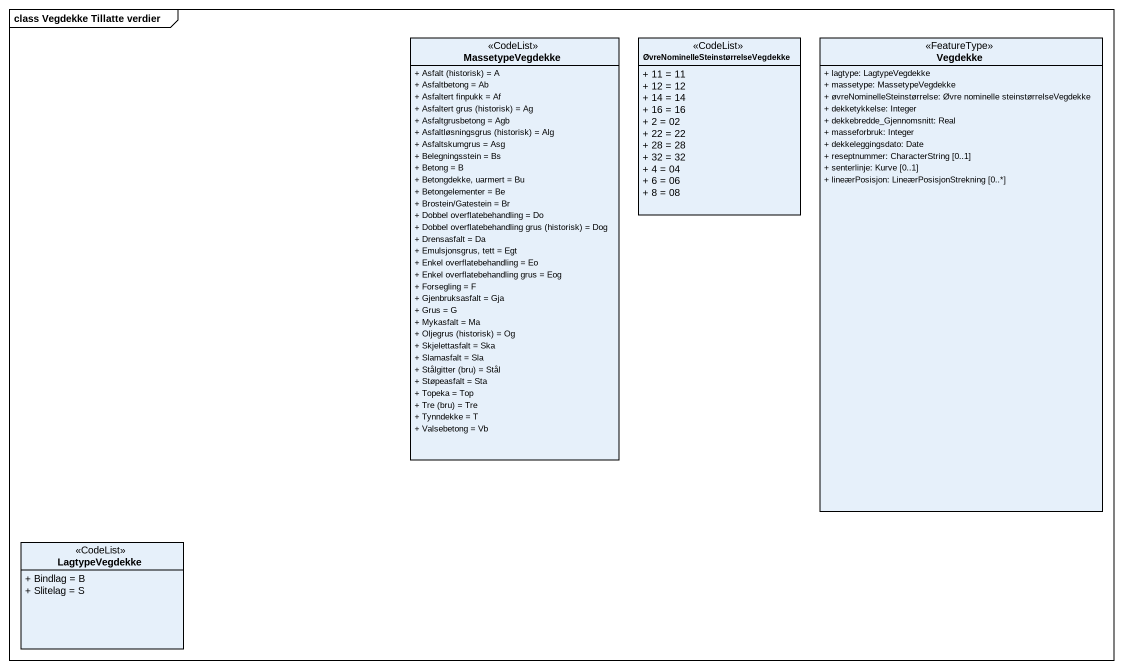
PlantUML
@startuml
mainframe class Vegdekke Tillatte verdier
hide circle
hide empty members
skinparam classAttributeIconSize 0
class MassetypeVegdekke <<CodeList>> {
  {field} + Asfalt (historisk) = A
  + Asfaltbetong = Ab
  + Asfaltert finpukk = Af
  {field} + Asfaltert grus (historisk) = Ag
  + Asfaltgrusbetong = Agb
  {field} + Asfaltløsningsgrus (historisk) = Alg
  + Asfaltskumgrus = Asg
  + Belegningsstein = Bs
  + Betong = B
  + Betongdekke, uarmert = Bu
  + Betongelementer = Be
  + Brostein/Gatestein = Br
  + Dobbel overflatebehandling = Do
  {field} + Dobbel overflatebehandling grus (historisk) = Dog
  + Drensasfalt = Da
  + Emulsjonsgrus, tett = Egt
  + Enkel overflatebehandling = Eo
  + Enkel overflatebehandling grus = Eog
  + Forsegling = F
  + Gjenbruksasfalt = Gja
  + Grus = G
  + Mykasfalt = Ma
  {field} + Oljegrus (historisk) = Og
  + Skjelettasfalt = Ska
  + Slamasfalt = Sla
  {field} + Stålgitter (bru) = Stål
  + Støpeasfalt = Sta
  + Topeka = Top
  {field} + Tre (bru) = Tre
  + Tynndekke = T
  + Valsebetong = Vb
}
class "ØvreNominelleSteinstørrelseVegdekke" as ØvreNominelleSteinstørrelseV <<CodeList>> {
  + 11 = 11
  + 12 = 12
  + 14 = 14
  + 16 = 16
  + 2 = 02
  + 22 = 22
  + 28 = 28
  + 32 = 32
  + 4 = 04
  + 6 = 06
  + 8 = 08
}
class Vegdekke <<FeatureType>> {
  + lagtype: LagtypeVegdekke
  + massetype: MassetypeVegdekke
  + øvreNominelleSteinstørrelse: Øvre nominelle steinstørrelseVegdekke
  + dekketykkelse: Integer
  + dekkebredde_Gjennomsnitt: Real
  + masseforbruk: Integer
  + dekkeleggingsdato: Date
  + reseptnummer: CharacterString [0..1]
  + senterlinje: Kurve [0..1]
  + lineærPosisjon: LineærPosisjonStrekning [0..*]
}
class LagtypeVegdekke <<CodeList>> {
  + Bindlag = B
  + Slitelag = S
}
@enduml
